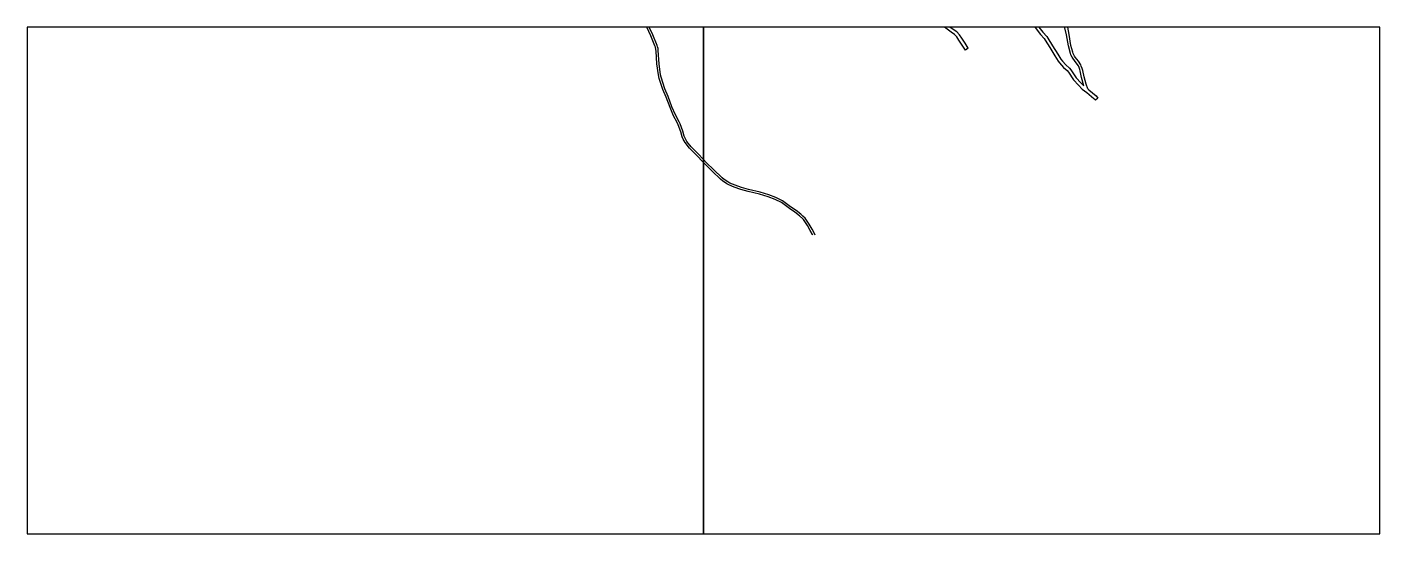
# Model space of a CAD drawing. Header units: metres. Extents: x -19200 to -16000, y -102000 to -99000.
# Drawn here: x -17600 to -16000, y -99600 to -99000 of the extents above.
import ezdxf

# ---------------------------------------------------------------- set-up
doc = ezdxf.new("R2010")
doc.units = ezdxf.units.M
doc.header["$LTSCALE"] = 2.5
doc.layers.add('図郭', color=7, linetype='Continuous')
doc.layers.add('道路', color=7, linetype='Continuous')

msp = doc.modelspace()

# ---------------------------------------------------------------- linework, layer by layer
at = {"layer": '図郭'}
for points in [[(-17600, -99600), (-16800, -99600), (-16800, -99000), (-17600, -99000)], [(-16800, -99600), (-16000, -99600), (-16000, -99000), (-16800, -99000)]]:
    msp.add_lwpolyline(points, close=True, dxfattribs=at)
at = {"layer": '道路', "flags": 128}
for points in [[(-16800, -99160.4), (-16808.6, -99151.3), (-16816.4, -99143.4), (-16821.7, -99136.8), (-16824.1, -99132.6), (-16825.2, -99129.9), (-16826.9, -99124.2), (-16829.8, -99115.8), (-16831.1, -99112.8), (-16835.3, -99105), (-16839.6, -99095.2), (-16844.3, -99083.1), (-16848, -99074), (-16852.3, -99060.8), (-16853.3, -99056.7), (-16855, -99043.7), (-16855.9, -99028.7), (-16856.2, -99026.4), (-16856.8, -99023.9), (-16857.4, -99022.1), (-16862.4, -99010.3), (-16867.1, -99000)], [(-16827.6, -99114.4), (-16828.6, -99112.2), (-16833, -99103.9), (-16837.3, -99094.3), (-16841.9, -99082.2), (-16845.6, -99073.1), (-16850.1, -99059.5), (-16850.8, -99056.4), (-16852.5, -99043.5), (-16853.5, -99027.6), (-16853.8, -99025.3), (-16854.3, -99023.3), (-16854.9, -99021.7), (-16860.1, -99009.3), (-16864.3, -99000)], [(-16490.1, -99027.4), (-16494, -99021.3), (-16497.9, -99015.6), (-16500.5, -99011.7), (-16503, -99008.9), (-16507.2, -99006), (-16511.9, -99002.6), (-16515, -99000)], [(-16486.8, -99025.2), (-16490.6, -99019.1), (-16494.6, -99013.3), (-16497.4, -99009.2), (-16500.3, -99005.8), (-16504.9, -99002.8), (-16508.7, -99000)], [(-16408.2, -99000), (-16407.8, -99000.7), (-16401.6, -99008.8), (-16397.3, -99013.6), (-16395.8, -99015.6), (-16390.5, -99024.2), (-16384.4, -99034.1), (-16380.5, -99040.4), (-16379, -99042.3), (-16374.3, -99047.7), (-16369.9, -99051.6), (-16368.4, -99053.3), (-16362.3, -99062.5), (-16356.6, -99068.7), (-16352, -99073.5), (-16346.6, -99077.4), (-16338.4, -99084.5), (-16336.5, -99086.7)], [(-16403.3, -99000), (-16398.6, -99006.2), (-16394.1, -99011.2), (-16392.6, -99013.1), (-16387.1, -99022.1), (-16381, -99032), (-16377.3, -99038), (-16375.5, -99040.2), (-16371.4, -99044.9), (-16367, -99048.8), (-16365.4, -99050.6), (-16359.1, -99060), (-16353.7, -99066), (-16350.1, -99069.6)], [(-16350.1, -99069.6), (-16352.8, -99059.8), (-16354.4, -99051.8), (-16354.9, -99050.1), (-16355.9, -99047.7), (-16356.7, -99046.1), (-16359.2, -99042.2), (-16363.2, -99037), (-16363.9, -99035.8), (-16365.4, -99032.9), (-16366, -99031.2), (-16368.4, -99022.3), (-16370.6, -99009.3), (-16372.7, -99000.9), (-16372.8, -99000)], [(-16362.8, -99031.4), (-16363.3, -99029.9), (-16365.5, -99021.7), (-16367.6, -99008.8), (-16369, -99000)], [(-16486.8, -99025.2), (-16490.1, -99027.4)], [(-16345.4, -99073.3), (-16347.3, -99067.6), (-16349.8, -99059), (-16351.4, -99051.3), (-16352.1, -99049.1), (-16353.2, -99046.3), (-16353.9, -99044.9), (-16356.7, -99040.4), (-16360.6, -99035.5), (-16361.3, -99034.3), (-16362.8, -99031.4)], [(-16345.4, -99073.3), (-16344.1, -99074.3), (-16335.6, -99081.6), (-16333.5, -99084.1)], [(-16333.5, -99084.1), (-16336.5, -99086.7)], [(-16800, -99156.7), (-16806.8, -99149.5), (-16814.5, -99141.8), (-16819.6, -99135.4), (-16821.8, -99131.5), (-16822.7, -99129.3), (-16824.5, -99123.4), (-16827.6, -99114.4)], [(-16682.5, -99223.8), (-16684.9, -99221.6), (-16690.6, -99217.2), (-16697, -99212.8), (-16706.5, -99205.7), (-16714.4, -99201.7), (-16722.9, -99198.6), (-16732.9, -99195.6), (-16746.6, -99192.3), (-16754.9, -99190), (-16762.7, -99187.2), (-16768.8, -99184.6), (-16771.4, -99183.2), (-16775.6, -99180.4), (-16778.1, -99178.4), (-16788, -99168.8), (-16796.3, -99160.6), (-16800, -99156.7)], [(-16682.5, -99227.2), (-16686.5, -99223.5), (-16692.1, -99219.2), (-16698.4, -99214.9), (-16707.8, -99207.8), (-16715.4, -99204), (-16723.7, -99200.9), (-16733.6, -99198), (-16747.2, -99194.7), (-16755.7, -99192.4), (-16763.6, -99189.6), (-16769.9, -99186.8), (-16772.6, -99185.4), (-16777.5, -99182.1), (-16779.8, -99180.2), (-16789.7, -99170.6), (-16798.1, -99162.4), (-16800, -99160.4)], [(-16667.9, -99246.5), (-16668.8, -99244.4), (-16671.5, -99239.4), (-16675, -99233.4), (-16679.9, -99226.2), (-16682.5, -99223.8)], [(-16670.6, -99246.5), (-16671.1, -99245.5), (-16673.7, -99240.7), (-16677.1, -99234.8), (-16681.8, -99227.8), (-16682.5, -99227.2)]]:
    msp.add_lwpolyline(points, dxfattribs=at)

doc.saveas('drawing.dxf')
